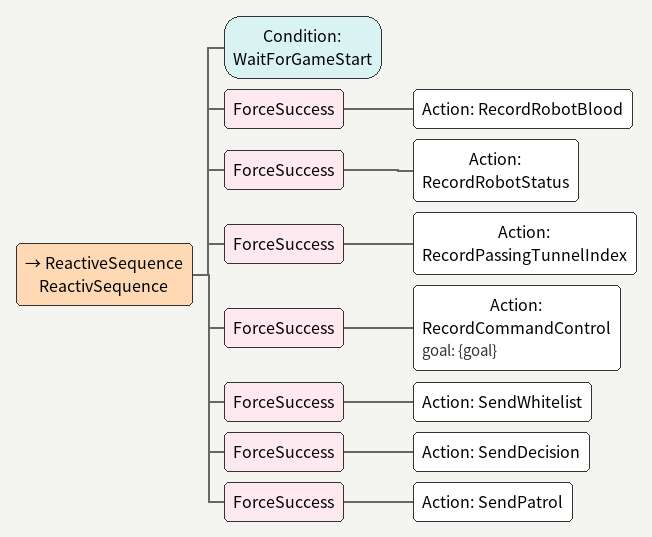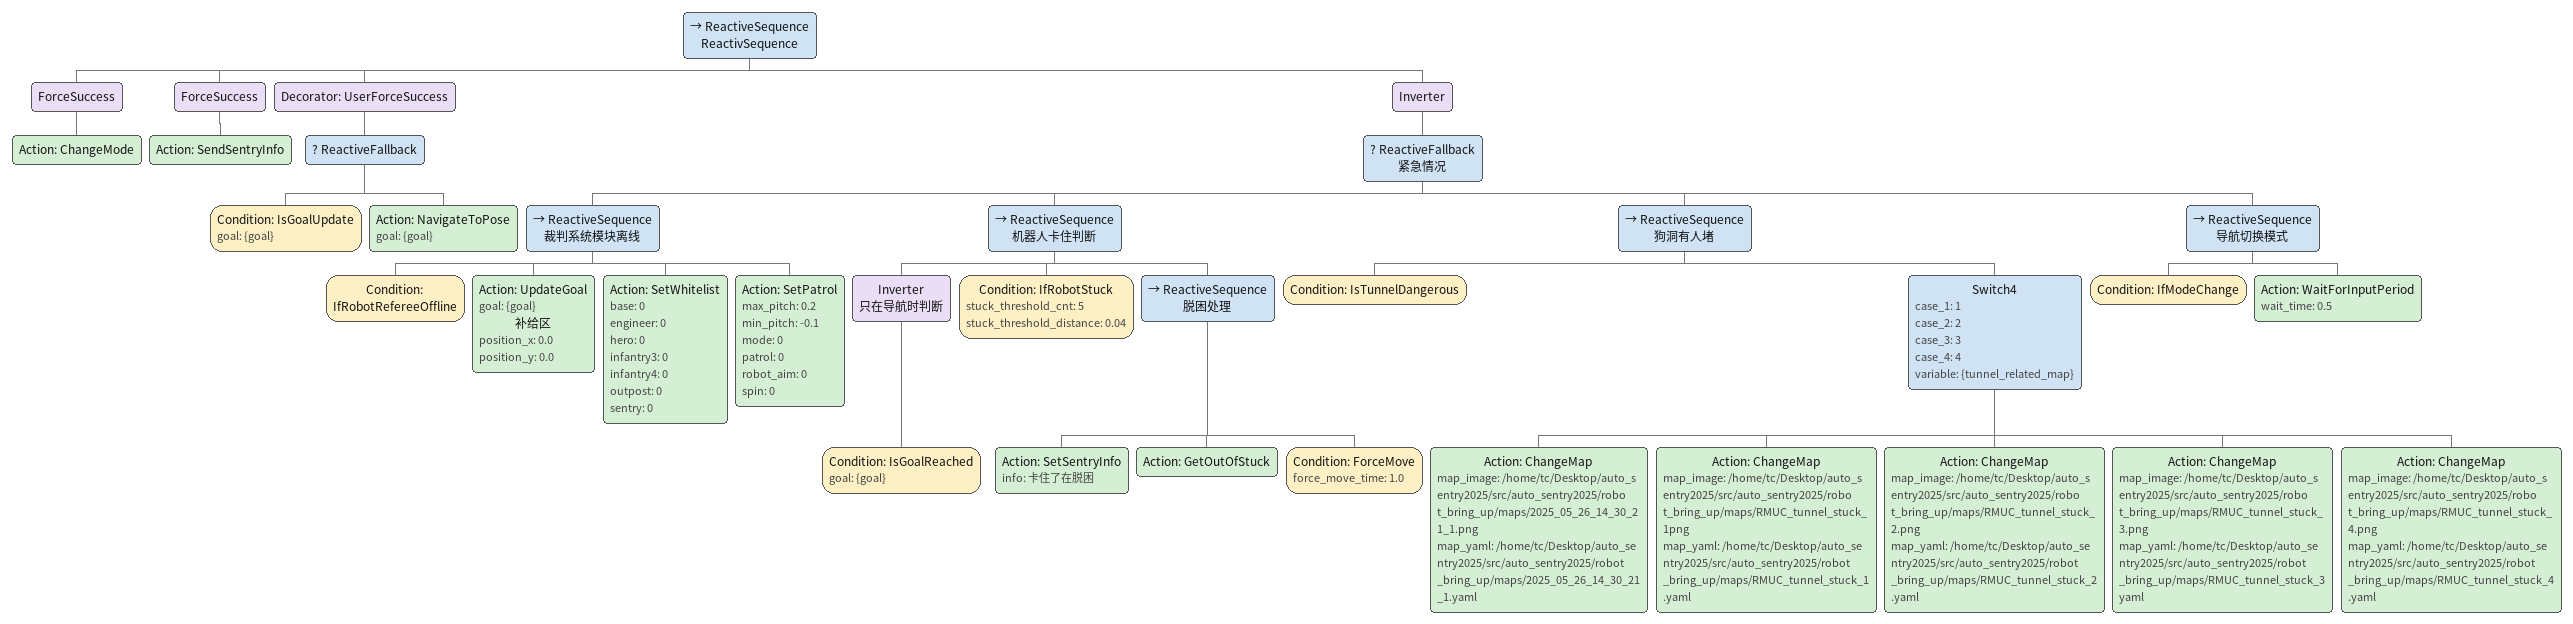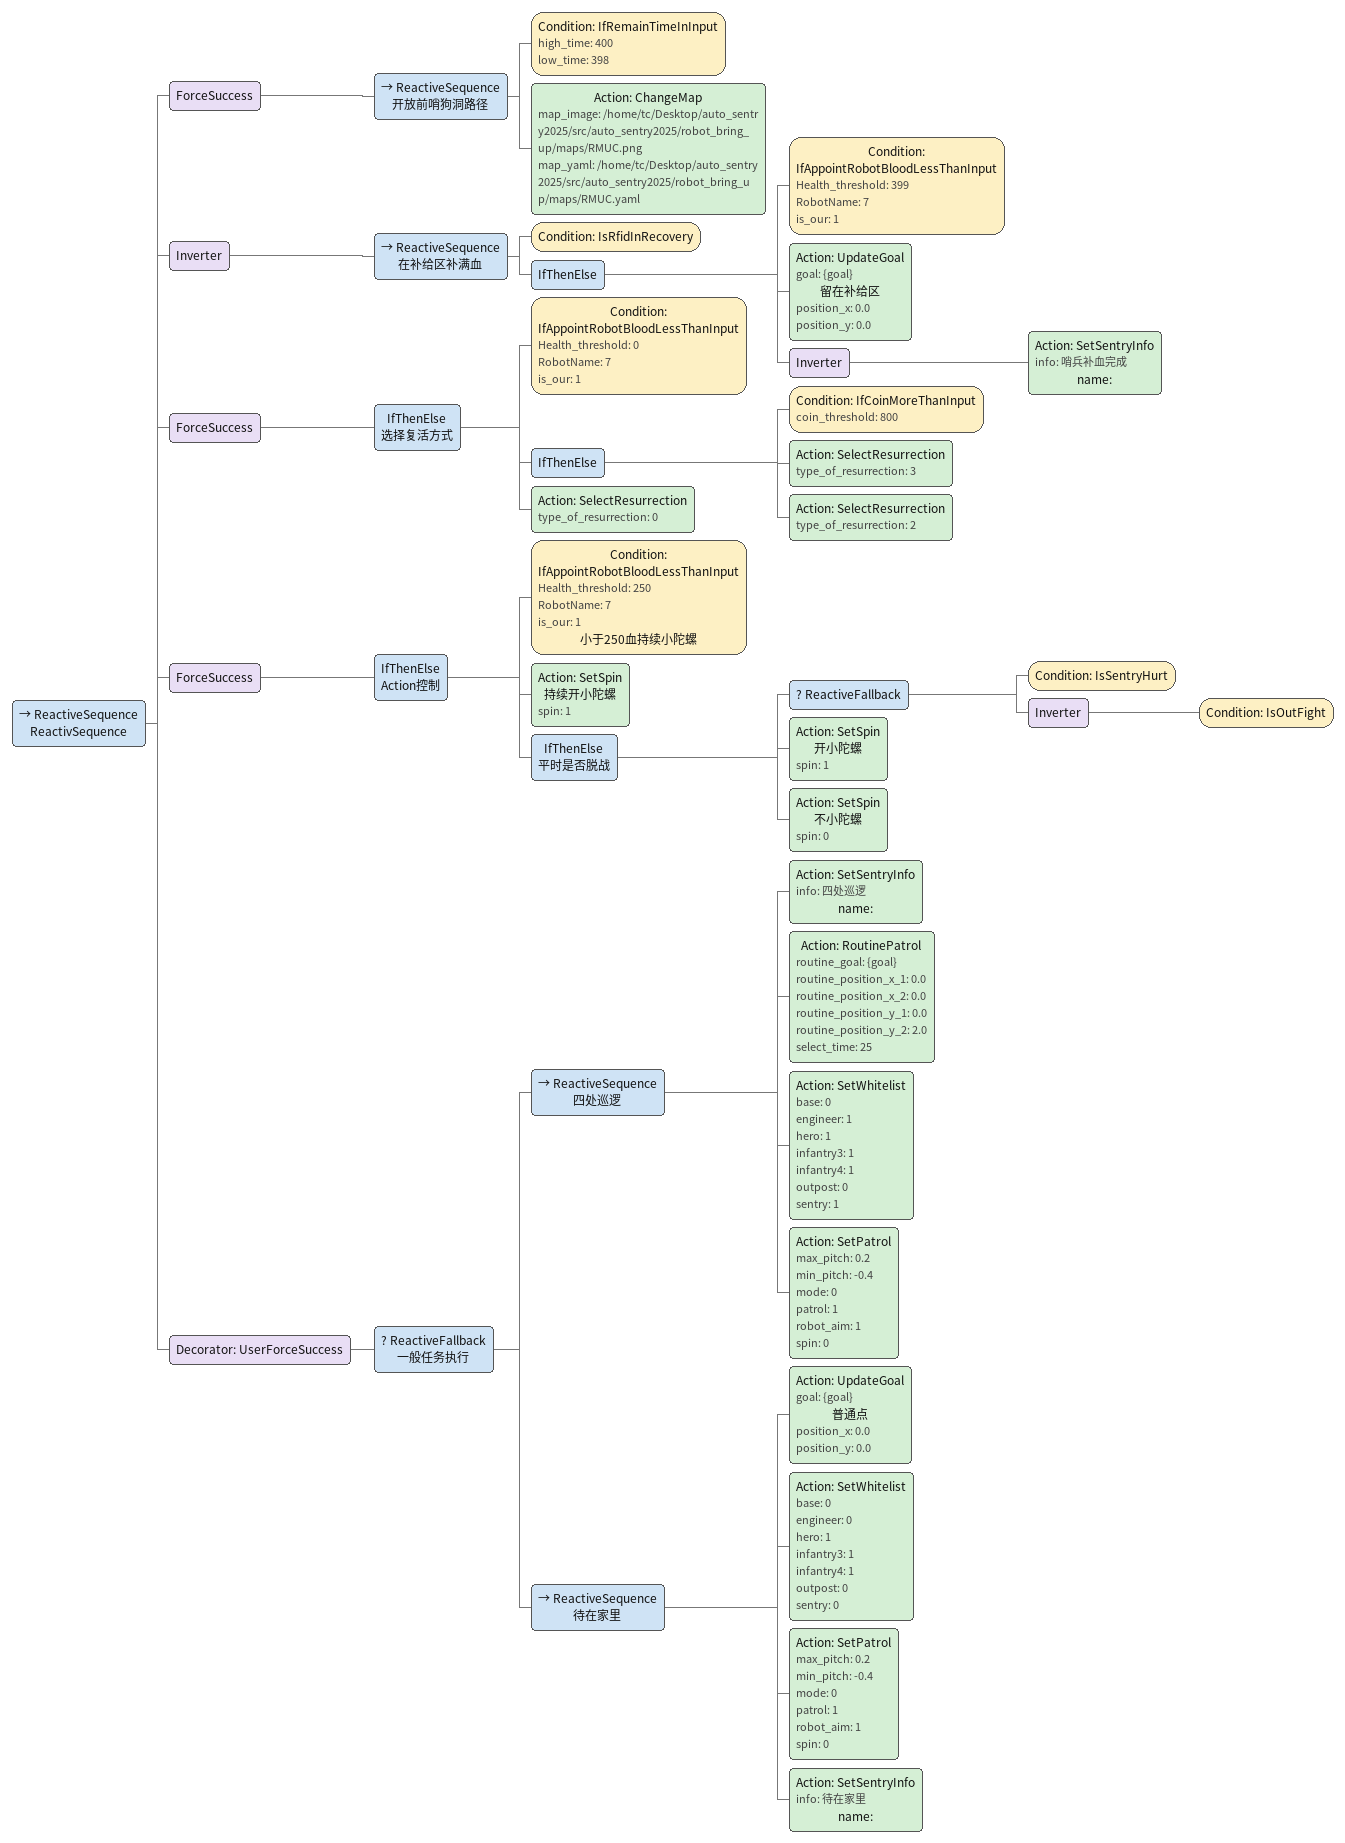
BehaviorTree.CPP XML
<ReactiveSequence name="ReactivSequence">
    <Condition ID="WaitForGameStart"/>
    <ForceSuccess>
        <Action ID="RecordRobotBlood"/>
    </ForceSuccess>
    <ForceSuccess>
        <Action ID="RecordRobotStatus"/>
    </ForceSuccess>
    <ForceSuccess>
        <Action ID="RecordPassingTunnelIndex"/>
    </ForceSuccess>
    <ForceSuccess>
        <Action ID="RecordCommandControl" goal="{goal}"/>
    </ForceSuccess>
    <ForceSuccess>
        <Action ID="SendWhitelist"/>
    </ForceSuccess>
    <ForceSuccess>
        <Action ID="SendDecision"/>
    </ForceSuccess>
    <ForceSuccess>
        <Action ID="SendPatrol"/>
    </ForceSuccess>
</ReactiveSequence>

<ReactiveSequence name="ReactivSequence">
    <ForceSuccess>
        <Action ID="ChangeMode"/>
    </ForceSuccess>
    <ForceSuccess>
        <Action ID="SendSentryInfo"/>
    </ForceSuccess>
    <Decorator ID="UserForceSuccess">
        <ReactiveFallback>
            <Condition ID="IsGoalUpdate" goal="{goal}"/>
            <Action ID="NavigateToPose" goal="{goal}"/>
        </ReactiveFallback>
    </Decorator>
    <Inverter>
        <ReactiveFallback name="紧急情况">
            <ReactiveSequence name="裁判系统模块离线">
                <Condition ID="IfRobotRefereeOffline"/>
                <Action ID="UpdateGoal" goal="{goal}" name="补给区" position_x="0.0" position_y="0.0"/>
                <Action ID="SetWhitelist" base="0" engineer="0" hero="0" infantry3="0" infantry4="0" outpost="0" sentry="0"/>
                <Action ID="SetPatrol" max_pitch="0.2" min_pitch="-0.1" mode="0" patrol="0" robot_aim="0" spin="0"/>
            </ReactiveSequence>
            <ReactiveSequence name="机器人卡住判断">
                <Inverter name="只在导航时判断">
                    <Condition ID="IsGoalReached" goal="{goal}"/>
                </Inverter>
                <Condition ID="IfRobotStuck" stuck_threshold_cnt="5" stuck_threshold_distance="0.04"/>
                <ReactiveSequence name="脱困处理">
                    <Action ID="SetSentryInfo" info="卡住了在脱困"/>
                    <Action ID="GetOutOfStuck"/>
                    <Condition ID="ForceMove" force_move_time="1.0"/>
                </ReactiveSequence>
            </ReactiveSequence>
            <ReactiveSequence name="狗洞有人堵">
                <Condition ID="IsTunnelDangerous"/>
                <Switch4 case_1="1" case_2="2" case_3="3" case_4="4" variable="{tunnel_related_map}">
                    <Action ID="ChangeMap" map_image="/home/tc/Desktop/auto_sentry2025/src/auto_sentry2025/robot_bring_up/maps/2025_05_26_14_30_21_1.png" map_yaml="/home/tc/Desktop/auto_sentry2025/src/auto_sentry2025/robot_bring_up/maps/2025_05_26_14_30_21_1.yaml"/>
                    <Action ID="ChangeMap" map_image="/home/tc/Desktop/auto_sentry2025/src/auto_sentry2025/robot_bring_up/maps/RMUC_tunnel_stuck_1png" map_yaml="/home/tc/Desktop/auto_sentry2025/src/auto_sentry2025/robot_bring_up/maps/RMUC_tunnel_stuck_1.yaml"/>
                    <Action ID="ChangeMap" map_image="/home/tc/Desktop/auto_sentry2025/src/auto_sentry2025/robot_bring_up/maps/RMUC_tunnel_stuck_2.png" map_yaml="/home/tc/Desktop/auto_sentry2025/src/auto_sentry2025/robot_bring_up/maps/RMUC_tunnel_stuck_2.yaml"/>
                    <Action ID="ChangeMap" map_image="/home/tc/Desktop/auto_sentry2025/src/auto_sentry2025/robot_bring_up/maps/RMUC_tunnel_stuck_3.png" map_yaml="/home/tc/Desktop/auto_sentry2025/src/auto_sentry2025/robot_bring_up/maps/RMUC_tunnel_stuck_3yaml"/>
                    <Action ID="ChangeMap" map_image="/home/tc/Desktop/auto_sentry2025/src/auto_sentry2025/robot_bring_up/maps/RMUC_tunnel_stuck_4.png" map_yaml="/home/tc/Desktop/auto_sentry2025/src/auto_sentry2025/robot_bring_up/maps/RMUC_tunnel_stuck_4.yaml"/>
                </Switch4>
            </ReactiveSequence>
            <ReactiveSequence name="导航切换模式">
                <Condition ID="IfModeChange"/>
                <Action ID="WaitForInputPeriod" wait_time="0.5"/>
            </ReactiveSequence>
        </ReactiveFallback>
    </Inverter>
</ReactiveSequence>

<ReactiveSequence name="ReactivSequence">
    <ForceSuccess>
        <ReactiveSequence name="开放前哨狗洞路径">
            <Condition ID="IfRemainTimeInInput" high_time="400" low_time="398"/>
            <Action ID="ChangeMap" map_image="/home/tc/Desktop/auto_sentry2025/src/auto_sentry2025/robot_bring_up/maps/RMUC.png" map_yaml="/home/tc/Desktop/auto_sentry2025/src/auto_sentry2025/robot_bring_up/maps/RMUC.yaml"/>
        </ReactiveSequence>
    </ForceSuccess>
    <Inverter>
        <ReactiveSequence name="在补给区补满血">
            <Condition ID="IsRfidInRecovery"/>
            <IfThenElse>
                <Condition Health_threshold="399" ID="IfAppointRobotBloodLessThanInput" RobotName="7" is_our="1"/>
                <Action ID="UpdateGoal" goal="{goal}" name="留在补给区" position_x="0.0" position_y="0.0"/>
                <Inverter>
                    <Action ID="SetSentryInfo" info="哨兵补血完成" name=""/>
                </Inverter>
            </IfThenElse>
        </ReactiveSequence>
    </Inverter>
    <ForceSuccess>
        <IfThenElse name="选择复活方式">
            <Condition Health_threshold="0" ID="IfAppointRobotBloodLessThanInput" RobotName="7" is_our="1"/>
            <IfThenElse>
                <Condition ID="IfCoinMoreThanInput" coin_threshold="800"/>
                <Action ID="SelectResurrection" type_of_resurrection="3"/>
                <Action ID="SelectResurrection" type_of_resurrection="2"/>
            </IfThenElse>
            <Action ID="SelectResurrection" type_of_resurrection="0"/>
        </IfThenElse>
    </ForceSuccess>
    <ForceSuccess>
        <IfThenElse name="Action控制">
            <Condition Health_threshold="250" ID="IfAppointRobotBloodLessThanInput" RobotName="7" is_our="1" name="小于250血持续小陀螺"/>
            <Action ID="SetSpin" name="持续开小陀螺" spin="1"/>
            <IfThenElse name="平时是否脱战">
                <ReactiveFallback>
                    <Condition ID="IsSentryHurt"/>
                    <Inverter>
                        <Condition ID="IsOutFight"/>
                    </Inverter>
                </ReactiveFallback>
                <Action ID="SetSpin" name="开小陀螺" spin="1"/>
                <Action ID="SetSpin" name="不小陀螺" spin="0"/>
            </IfThenElse>
        </IfThenElse>
    </ForceSuccess>
    <Decorator ID="UserForceSuccess">
        <ReactiveFallback name="一般任务执行">
            <ReactiveSequence name="四处巡逻">
                <Action ID="SetSentryInfo" info="四处巡逻" name=""/>
                <Action ID="RoutinePatrol" routine_goal="{goal}" routine_position_x_1="0.0" routine_position_x_2="0.0" routine_position_y_1="0.0" routine_position_y_2="2.0" select_time="25"/>
                <Action ID="SetWhitelist" base="0" engineer="1" hero="1" infantry3="1" infantry4="1" outpost="0" sentry="1"/>
                <Action ID="SetPatrol" max_pitch="0.2" min_pitch="-0.4" mode="0" patrol="1" robot_aim="1" spin="0"/>
            </ReactiveSequence>
            <ReactiveSequence name="待在家里">
                <Action ID="UpdateGoal" goal="{goal}" name="普通点" position_x="0.0" position_y="0.0"/>
                <Action ID="SetWhitelist" base="0" engineer="0" hero="1" infantry3="1" infantry4="1" outpost="0" sentry="0"/>
                <Action ID="SetPatrol" max_pitch="0.2" min_pitch="-0.4" mode="0" patrol="1" robot_aim="1" spin="0"/>
                <Action ID="SetSentryInfo" info="待在家里" name=""/>
            </ReactiveSequence>
        </ReactiveFallback>
    </Decorator>
</ReactiveSequence>
